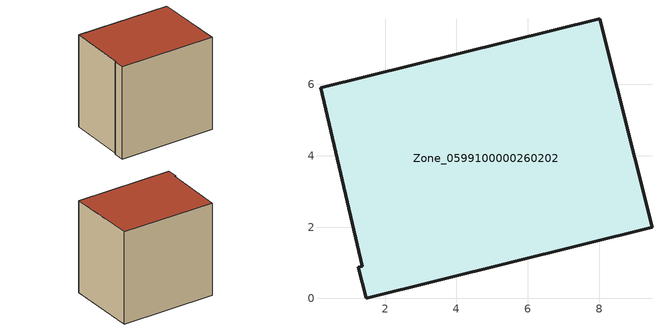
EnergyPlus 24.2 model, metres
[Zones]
Zone_0599100000260202
 floor ground (C_G): 1.47,0 1.25,0.88 1.36,0.9 0.19,5.91 8.01,7.85 9.48,2 z0
 wall outside (C_F): 1.47,0 9.48,2 8.01,7.85 0.19,5.91 1.36,0.9 1.25,0.88 1.47,0 z0:7.92
 roof outside (C_R): 1.25,0.88 1.47,0 9.48,2 8.01,7.85 0.19,5.91 1.36,0.9 z7.92
[BUILDING]
Pand.0599100000260202: North Axis=0; Terrain=City; Loads Convergence Tolerance Value=0.04; Temperature Convergence Tolerance Value=0.4; Solar Distribution=FullExterior; Maximum Number of Warmup Days=25; Minimum Number of Warmup Days=1
[Site:Location]
Rotterdam.The.Hague.AP_ZH_NLD Design_Conditions: Latitude=51.96; Longitude=4.45; Time Zone=1; Elevation=-4.5
[SITE:GROUNDTEMPERATURE:BUILDINGSURFACE]
18, 18, 18, 18, 18, 18, 18, 18, 18, 18, 18, 18
[MATERIAL] Thermal Absorptance=0.9; Solar Absorptance=0.7; Visible Absorptance=0.7
Name | Roughness | Thickness | Conductivity | Density | Specific Heat
G.TI.1965-1974 | MediumSmooth | 0.15 | 0.882353 | 540 | 1210
F.TI.1965-1974 | Rough | 0.3 | 0.697674 | 1920 | 840
R.TI.1965-1974 | MediumRough | 0.2 | 0.232558 | 1500 | 1000
[CONSTRUCTION]
C_G: G.TI.1965-1974
C_F: F.TI.1965-1974
C_R: R.TI.1965-1974
[ZONE]
Zone_0599100000260202: Type=1; Multiplier=1; Ceiling Height=Autocalculate; Volume=Autocalculate; Floor Area=autocalculate; Part of Total Floor Area=Yes
[ZONEINFILTRATION:DESIGNFLOWRATE]
Infil_Zone_0599100000260202: Zone or ZoneList or Space or SpaceList=Zone_0599100000260202; Schedule=AlwaysOn; Design Flow Rate Calculation Method=Flow/Area; Flow Rate per Floor Area=0.003; Constant Term Coefficient=1; Temperature Term Coefficient=0; Velocity Term Coefficient=0; Velocity Squared Term Coefficient=0
[HVACTEMPLATE:ZONE:IDEALLOADSAIRSYSTEM]
Zone_0599100000260202: Maximum Heating Supply Air Temperature=50; Minimum Cooling Supply Air Temperature=13; Maximum Heating Supply Air Humidity Ratio=0.0156; Minimum Cooling Supply Air Humidity Ratio=0.0077; Heating Limit=NoLimit; Cooling Limit=NoLimit; Dehumidification Control Type=ConstantSensibleHeatRatio; Cooling Sensible Heat Ratio=0.7; Dehumidification Setpoint=60; Humidification Control Type=None; Humidification Setpoint=30; Outdoor Air Method=None; Outdoor Air Flow Rate per Person=0.00944; Outdoor Air Flow Rate per Zone Floor Area=0; Outdoor Air Flow Rate per Zone=0; Demand Controlled Ventilation Type=None; Outdoor Air Economizer Type=NoEconomizer; Heat Recovery Type=None; Sensible Heat Recovery Effectiveness=0.7; Latent Heat Recovery Effectiveness=0.65
[ZONECONTROL:THERMOSTAT]
ThermostatControl_Zone_0599100000260202: Zone or ZoneList=Zone_0599100000260202; Control Type Schedule=DualSetpointControlType; Control 1=Thermostat_Zone_0599100000260202; Temperature Difference Between Cutout And Setpoint=0
[THERMOSTATSETPOINT:DUALSETPOINT]
Thermostat_Zone_0599100000260202: Heating Setpoint Temperature Schedule=HeatingSetpoint_Zone_0599100000260202; Cooling Setpoint Temperature Schedule=CoolingSetpoint_Zone_0599100000260202
[SCHEDULE:COMPACT]
HeatingSetpoint_Zone_0599100000260202: Through: 12/31, For: AllDays, Until: 24:00, 21
CoolingSetpoint_Zone_0599100000260202: Through: 12/31, For: AllDays, Until: 24:00, 24
DualSetpointControlType: Through: 12/31, For: AllDays, Until: 24:00, 4
AlwaysOn: Through: 12/31, For: AllDays, Until: 24:00, 1
